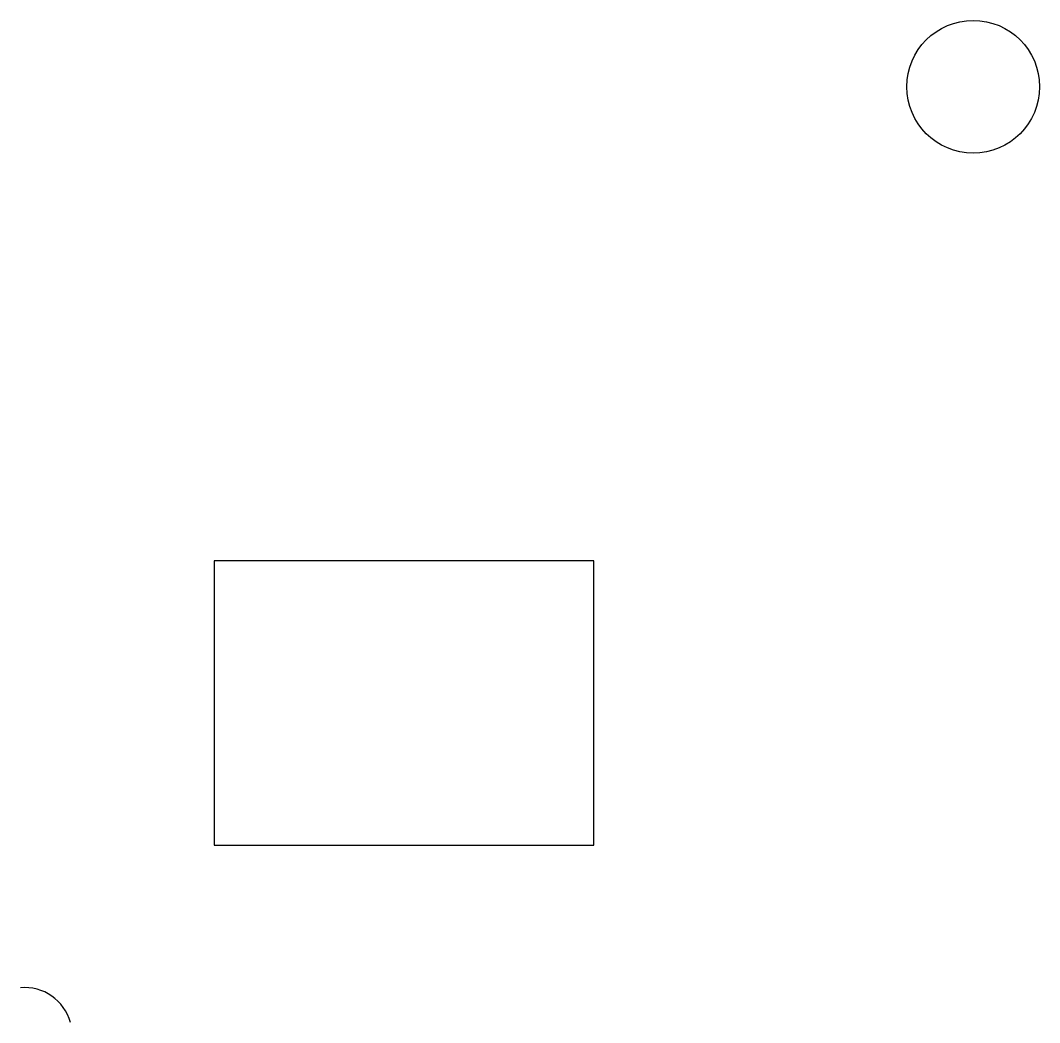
# Model space of a CAD drawing. Header units: millimetres. Extents: x -20 to 87, y -19 to 87.
import ezdxf

# ---------------------------------------------------------------- set-up
doc = ezdxf.new("R2010")
doc.units = ezdxf.units.MM

msp = doc.modelspace()

# ---------------------------------------------------------------- linework, layer by layer
for p, q in [((40, 30), (0, 30)), ((0, 30), (0, 0)), ((40, 0), (40, 30)), ((0, 0), (40, 0))]:
    msp.add_line(p, q)
msp.add_circle((80, 80), 7)
msp.add_arc((-20, -20), 5, 15, 95)

doc.saveas('drawing.dxf')
